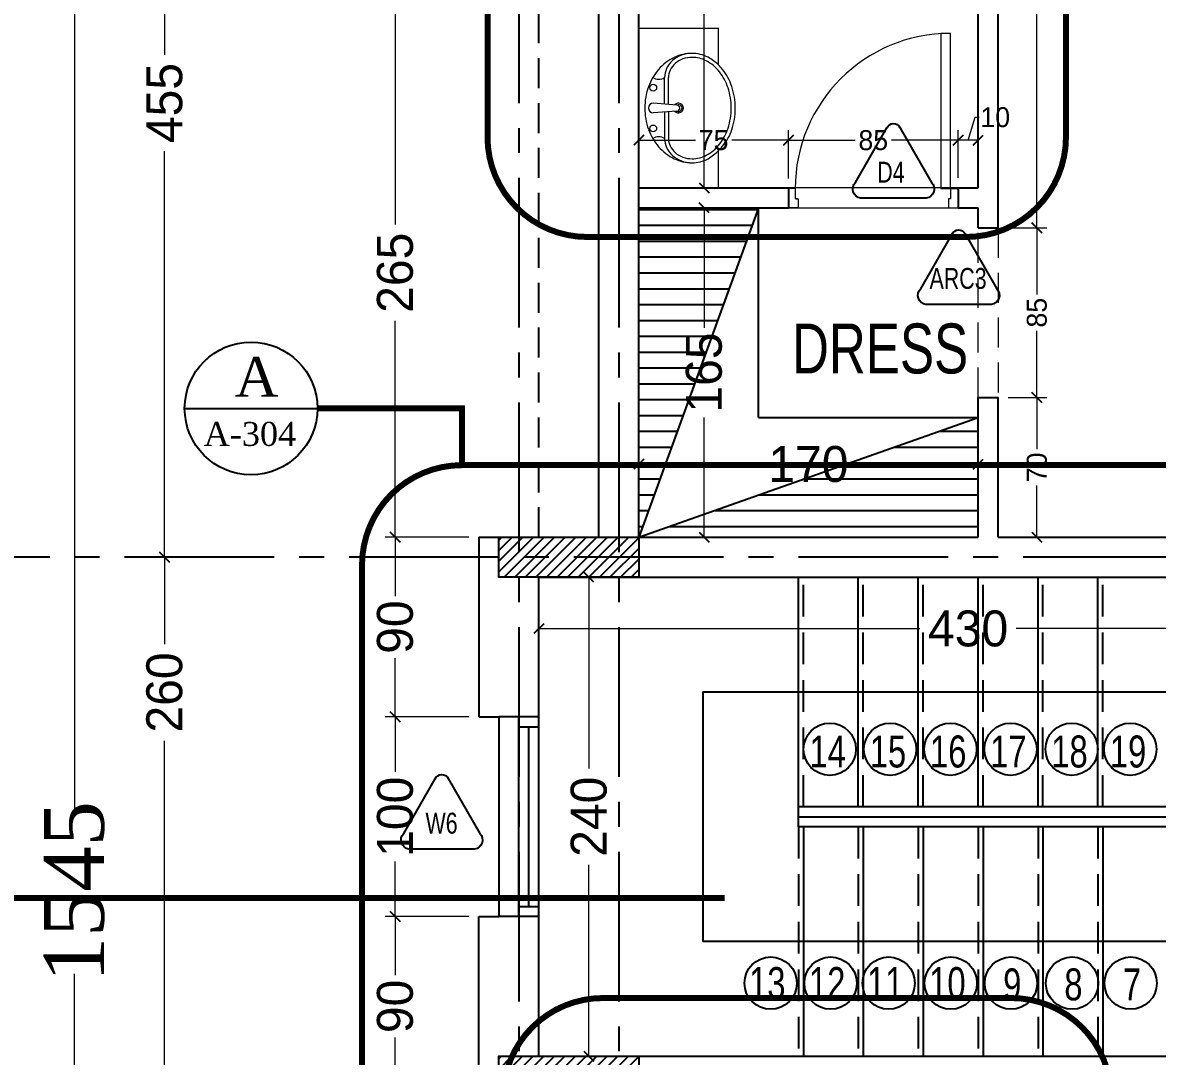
# Model space of a CAD drawing. Header units: centimetres. Extents: x 7997 to 116674, y 1017 to 13844.
# Drawn here: x 38694 to 39263, y 9347 to 9865 of the extents above; entities that cross this region are included whole.
import ezdxf

# ---------------------------------------------------------------- set-up
doc = ezdxf.new("R2010")
doc.units = ezdxf.units.CM
doc.header["$LTSCALE"] = 200
doc.header["$PDMODE"] = 2
for name, pattern in [('$1$HIDDEN2', [4.7625, 3.175, -1.5875]), ('A-106-Typical Floor Plan$0$HIDDEN', [0.375, 0.25, -0.125]), ('CENTER2', [1.125, 0.75, -0.125, 0.125, -0.125]), ('DASHED', [0.75, 0.5, -0.25]), ('DASHED2', [0.375, 0.25, -0.125])]:
    doc.linetypes.add(name, pattern=pattern)
for name, color, linetype, lineweight in [('$1$FIXTURE', 6, 'Continuous', 13), ('$1$WALL', 3, 'Continuous', 25), ('HAT', 8, 'Continuous', 9), ('Layer1', 67, 'Continuous', 9), ('TEXT', 6, 'Continuous', 18), ('WALL', 3, 'Continuous', 25)]:
    doc.layers.add(name, color=color, linetype=linetype, lineweight=lineweight)
for name, color, linetype in [('$1$STEPS', 7, 'Continuous'), ('$1$Z-RUBBER', 8, 'Continuous'), ('AXIS', 9, 'CENTER2'), ('COL', 1, 'Continuous'), ('CPBRD-LINES', 11, 'Continuous'), ('DIM', 11, 'Continuous'), ('GRID', 9, 'DASHED2'), ('STEP', 7, 'Continuous'), ('STEPS NUMBERING', 7, 'Continuous'), ('WINDOR', 6, 'Continuous')]:
    doc.layers.add(name, color=color, linetype=linetype)
doc.styles.add('STYLE1', font='times.ttf')
doc.styles.add('style8', font='swisscl.ttf', dxfattribs={"width": 0.8})
doc.styles.add('SWISS', font='swisscl.ttf')
doc.styles.add('T1', font='times.ttf')
doc.styles.add('T2', font='')
doc.styles.get('T2').set_extended_font_data('Elisia')
doc.dimstyles.new('NORMAL', dxfattribs={"dimtxt": 18, "dimasz": 5, "dimexe": 5, "dimexo": 5, "dimgap": 1, "dimtad": 0, "dimdec": 0, "dimdsep": 46, "dimtxsty": 'T2', "dimblk1": 'OBLIQUE', "dimblk2": 'OBLIQUE', "dimsah": 1, "dimcen": 0.09, "dimclrd": 4, "dimclre": 4, "dimclrt": 6, "dimadec": 0, "dimazin": 0, "dimtfac": 1, "dimtdec": 0, "dimtofl": 0, "dimtmove": 1, "dimatfit": 2, "dimldrblk": 'OPEN30', "dimfxl": 0, "dimtolj": 1, "dimtzin": 0, "dimlwd": 5, "dimlwe": 5, "dimarcsym": 0})
doc.dimstyles.new('NORMAL-1', dxfattribs={"dimtxt": 10, "dimasz": 5, "dimexe": 5, "dimexo": 5, "dimgap": 1, "dimtad": 0, "dimdec": 0, "dimdsep": 46, "dimtxsty": 'T2', "dimblk1": 'OBLIQUE', "dimblk2": 'OBLIQUE', "dimsah": 1, "dimcen": 0.09, "dimclrd": 4, "dimclre": 4, "dimclrt": 6, "dimadec": 0, "dimazin": 0, "dimtfac": 1, "dimtdec": 0, "dimtofl": 0, "dimtmove": 1, "dimatfit": 3, "dimldrblk": 'OPEN30', "dimfxl": 0, "dimtolj": 1, "dimtzin": 0, "dimlwd": 5, "dimlwe": 5, "dimarcsym": 0})
pattern_1 = [(360, (-18575.255, 12335.017), (9e-15, 7.9375), [])]
pattern_2 = [(45, (-33014.8116, -54636.4848), (-2.65165043, 2.65165043), [])]

# ---------------------------------------------------------------- blocks, each defined once
blk = doc.blocks.new('_OBLIQUE')
at = {"color": 0, "linetype": 'ByBlock'}
blk.add_line((-0.5, -0.5), (0.5, 0.5), dxfattribs=at)
blk = doc.blocks.new('*D26')
at = {"layer": 'Defpoints', "color": 0, "transparency": 16777216}
for p in [(38953, 9587), (38978.06, 9587), (38953, 9347)]:
    blk.add_point(p, dxfattribs=at)
at = {"layer": 'DIM', "color": 4, "lineweight": 5, "transparency": 16777216}
for p, q in [((38958, 9587), (38983.06, 9587)), ((38978.06, 9587), (38978.06, 9491.14)), ((38978.06, 9347), (38978.06, 9442.86)), ((38958, 9347), (38983.06, 9347))]:
    blk.add_line(p, q, dxfattribs=at)
at = {"layer": 'DIM', "color": 4, "lineweight": 5, "transparency": 16777216, "xscale": 5, "yscale": 5, "zscale": 5}
for p, rotation in [((38978.06, 9587), 90), ((38978.06, 9347), 270)]:
    blk.add_blockref('_OBLIQUE', p, dxfattribs=dict(at, rotation=rotation))
at = {"layer": 'DIM', "color": 6, "transparency": 16777216, "insert": (38978.06, 9467), "char_height": 18, "attachment_point": 5, "rotation": 90, "style": 'T2'}
blk.add_mtext('\\A1;240', dxfattribs=at)
blk = doc.blocks.new('_Open30')
at = {"color": 0, "linetype": 'ByBlock', "lineweight": -2}
for p, q in [((-1, 0.27), (0, 0)), ((0, 0), (-1, -0.27)), ((0, 0), (-1, 0))]:
    blk.add_line(p, q, dxfattribs=at)
blk = doc.blocks.new('*D27')
at = {"layer": 'Defpoints', "color": 0, "transparency": 16777216}
for p in [(38953, 9587), (39383, 9587), (39383, 9561.22)]:
    blk.add_point(p, dxfattribs=at)
at = {"layer": 'DIM', "color": 4, "lineweight": 5, "transparency": 16777216}
for p, q in [((38953, 9582), (38953, 9556.22)), ((39383, 9582), (39383, 9556.22)), ((38953, 9561.22), (39143.86, 9561.22)), ((39383, 9561.22), (39192.14, 9561.22))]:
    blk.add_line(p, q, dxfattribs=at)
at = {"layer": 'DIM', "color": 4, "lineweight": 5, "transparency": 16777216, "xscale": 5, "yscale": 5, "zscale": 5, "rotation": 180}
blk.add_blockref('_OBLIQUE', (38953, 9561.22), dxfattribs=at)
at = {"layer": 'DIM', "color": 4, "lineweight": 5, "transparency": 16777216, "xscale": 5, "yscale": 5, "zscale": 5}
blk.add_blockref('_OBLIQUE', (39383, 9561.22), dxfattribs=at)
at = {"layer": 'DIM', "color": 6, "transparency": 16777216, "insert": (39168, 9561.22), "char_height": 18, "attachment_point": 5, "style": 'T2'}
blk.add_mtext('\\A1;430', dxfattribs=at)
blk = doc.blocks.new('*D417')
at = {"layer": 'Defpoints', "color": 0, "transparency": 16777216}
for p in [(39003, 9772), (39003, 9607), (39035.75, 9607)]:
    blk.add_point(p, dxfattribs=at)
at = {"layer": 'DIM', "color": 4, "lineweight": 5, "transparency": 16777216}
for p, q in [((39008, 9772), (39040.75, 9772)), ((39035.75, 9772), (39035.75, 9711.93)), ((39035.75, 9607), (39035.75, 9667.07)), ((39008, 9607), (39040.75, 9607))]:
    blk.add_line(p, q, dxfattribs=at)
at = {"layer": 'DIM', "color": 4, "lineweight": 5, "transparency": 16777216, "xscale": 5, "yscale": 5, "zscale": 5}
for p, rotation in [((39035.75, 9772), 90), ((39035.75, 9607), 270)]:
    blk.add_blockref('_OBLIQUE', p, dxfattribs=dict(at, rotation=rotation))
at = {"layer": 'DIM', "color": 6, "transparency": 16777216, "insert": (39035.75, 9689.5), "char_height": 18, "attachment_point": 5, "rotation": 90, "style": 'T2'}
blk.add_mtext('\\A1;165', dxfattribs=at)
blk = doc.blocks.new('*D418')
at = {"layer": 'Defpoints', "color": 0, "transparency": 16777216}
for p in [(39003, 10042), (39035.75, 10042), (39003, 9782)]:
    blk.add_point(p, dxfattribs=at)
at = {"layer": 'DIM', "color": 4, "lineweight": 5, "transparency": 16777216}
for p, q in [((39008, 10042), (39040.75, 10042)), ((39035.75, 10042), (39035.75, 9936.14)), ((39035.75, 9782), (39035.75, 9887.86)), ((39008, 9782), (39040.75, 9782))]:
    blk.add_line(p, q, dxfattribs=at)
at = {"layer": 'DIM', "color": 4, "lineweight": 5, "transparency": 16777216, "xscale": 5, "yscale": 5, "zscale": 5}
for p, rotation in [((39035.75, 10042), 90), ((39035.75, 9782), 270)]:
    blk.add_blockref('_OBLIQUE', p, dxfattribs=dict(at, rotation=rotation))
at = {"layer": 'DIM', "color": 6, "transparency": 16777216, "insert": (39035.75, 9912), "char_height": 18, "attachment_point": 5, "rotation": 90, "style": 'T2'}
blk.add_mtext('\\A1;260', dxfattribs=at)
blk = doc.blocks.new('*D419')
at = {"layer": 'Defpoints', "color": 0, "transparency": 16777216}
for p in [(39173, 9643.58), (39003, 9607), (39173, 9607)]:
    blk.add_point(p, dxfattribs=at)
at = {"layer": 'DIM', "color": 4, "lineweight": 5, "transparency": 16777216}
for p, q in [((39003, 9612), (39003, 9648.58)), ((39173, 9612), (39173, 9648.58)), ((39003, 9643.58), (39065.57, 9643.58)), ((39173, 9643.58), (39110.43, 9643.58))]:
    blk.add_line(p, q, dxfattribs=at)
at = {"layer": 'DIM', "color": 4, "lineweight": 5, "transparency": 16777216, "xscale": 5, "yscale": 5, "zscale": 5, "rotation": 180}
blk.add_blockref('_OBLIQUE', (39003, 9643.58), dxfattribs=at)
at = {"layer": 'DIM', "color": 4, "lineweight": 5, "transparency": 16777216, "xscale": 5, "yscale": 5, "zscale": 5}
blk.add_blockref('_OBLIQUE', (39173, 9643.58), dxfattribs=at)
at = {"layer": 'DIM', "color": 6, "transparency": 16777216, "insert": (39088, 9643.58), "char_height": 18, "attachment_point": 5, "style": 'T2'}
blk.add_mtext('\\A1;170', dxfattribs=at)
blk = doc.blocks.new('*D420')
at = {"layer": 'Defpoints', "color": 0, "transparency": 16777216}
for p in [(39183, 9677), (39202.45, 9677), (39183, 9607)]:
    blk.add_point(p, dxfattribs=at)
at = {"layer": 'DIM', "color": 4, "lineweight": 5, "transparency": 16777216}
for p, q in [((39188, 9677), (39207.45, 9677)), ((39202.45, 9677), (39202.45, 9651.1)), ((39202.45, 9607), (39202.45, 9632.91)), ((39188, 9607), (39207.45, 9607))]:
    blk.add_line(p, q, dxfattribs=at)
at = {"layer": 'DIM', "color": 4, "lineweight": 5, "transparency": 16777216, "xscale": 5, "yscale": 5, "zscale": 5}
for p, rotation in [((39202.45, 9677), 90), ((39202.45, 9607), 270)]:
    blk.add_blockref('_OBLIQUE', p, dxfattribs=dict(at, rotation=rotation))
at = {"layer": 'DIM', "color": 6, "transparency": 16777216, "insert": (39202.45, 9642), "char_height": 10, "attachment_point": 5, "rotation": 90, "style": 'T2'}
blk.add_mtext('\\A1;70', dxfattribs=at)
blk = doc.blocks.new('*D421')
at = {"layer": 'Defpoints', "color": 0, "transparency": 16777216}
for p in [(39183, 9762), (39202.45, 9762), (39183, 9677)]:
    blk.add_point(p, dxfattribs=at)
at = {"layer": 'DIM', "color": 4, "lineweight": 5, "transparency": 16777216}
for p, q in [((39188, 9762), (39207.45, 9762)), ((39202.45, 9762), (39202.45, 9728.6)), ((39202.45, 9677), (39202.45, 9710.41)), ((39188, 9677), (39207.45, 9677))]:
    blk.add_line(p, q, dxfattribs=at)
at = {"layer": 'DIM', "color": 4, "lineweight": 5, "transparency": 16777216, "xscale": 5, "yscale": 5, "zscale": 5}
for p, rotation in [((39202.45, 9762), 90), ((39202.45, 9677), 270)]:
    blk.add_blockref('_OBLIQUE', p, dxfattribs=dict(at, rotation=rotation))
at = {"layer": 'DIM', "color": 6, "transparency": 16777216, "insert": (39202.45, 9719.5), "char_height": 10, "attachment_point": 5, "rotation": 90, "style": 'T2'}
blk.add_mtext('\\A1;85', dxfattribs=at)
blk = doc.blocks.new('*D422')
at = {"layer": 'Defpoints', "color": 0, "transparency": 16777216}
for p in [(39183, 10042), (39202.45, 10042), (39183, 9762)]:
    blk.add_point(p, dxfattribs=at)
at = {"layer": 'DIM', "color": 4, "lineweight": 5, "transparency": 16777216}
for p, q in [((39188, 10042), (39207.45, 10042)), ((39202.45, 10042), (39202.45, 9915.86)), ((39202.45, 9762), (39202.45, 9888.14)), ((39188, 9762), (39207.45, 9762))]:
    blk.add_line(p, q, dxfattribs=at)
at = {"layer": 'DIM', "color": 4, "lineweight": 5, "transparency": 16777216, "xscale": 5, "yscale": 5, "zscale": 5}
for p, rotation in [((39202.45, 10042), 90), ((39202.45, 9762), 270)]:
    blk.add_blockref('_OBLIQUE', p, dxfattribs=dict(at, rotation=rotation))
at = {"layer": 'DIM', "color": 6, "transparency": 16777216, "insert": (39202.45, 9902), "char_height": 10, "attachment_point": 5, "rotation": 90, "style": 'T2'}
blk.add_mtext('\\A1;280', dxfattribs=at)
blk = doc.blocks.new('*D423')
at = {"layer": 'Defpoints', "color": 0, "transparency": 16777216}
for p in [(39163, 9805.86), (39163, 9782), (39173, 9782)]:
    blk.add_point(p, dxfattribs=at)
at = {"layer": 'DIM', "color": 4, "lineweight": 5, "transparency": 16777216}
for p, q in [((39168, 9805.86), (39171.45, 9817.36)), ((39171.45, 9817.36), (39173.45, 9817.36)), ((39163, 9787), (39163, 9810.86)), ((39173, 9787), (39173, 9810.86)), ((39173, 9805.86), (39163, 9805.86))]:
    blk.add_line(p, q, dxfattribs=at)
at = {"layer": 'DIM', "color": 4, "lineweight": 5, "transparency": 16777216, "xscale": 5, "yscale": 5, "zscale": 5, "rotation": 180}
blk.add_blockref('_OBLIQUE', (39163, 9805.86), dxfattribs=at)
at = {"layer": 'DIM', "color": 4, "lineweight": 5, "transparency": 16777216, "xscale": 5, "yscale": 5, "zscale": 5}
blk.add_blockref('_OBLIQUE', (39173, 9805.86), dxfattribs=at)
at = {"layer": 'DIM', "color": 6, "transparency": 16777216, "insert": (39181.59, 9817.36), "char_height": 10, "attachment_point": 5, "style": 'T2'}
blk.add_mtext('\\A1;10', dxfattribs=at)
blk = doc.blocks.new('*D424')
at = {"layer": 'Defpoints', "color": 0, "transparency": 16777216}
for p in [(39078, 9805.86), (39078, 9781.72), (39163, 9782)]:
    blk.add_point(p, dxfattribs=at)
at = {"layer": 'DIM', "color": 4, "lineweight": 5, "transparency": 16777216}
for p, q in [((39078, 9786.72), (39078, 9810.86)), ((39163, 9787), (39163, 9810.86)), ((39078, 9805.86), (39111.4, 9805.86)), ((39163, 9805.86), (39129.59, 9805.86))]:
    blk.add_line(p, q, dxfattribs=at)
at = {"layer": 'DIM', "color": 4, "lineweight": 5, "transparency": 16777216, "xscale": 5, "yscale": 5, "zscale": 5, "rotation": 180}
blk.add_blockref('_OBLIQUE', (39078, 9805.86), dxfattribs=at)
at = {"layer": 'DIM', "color": 4, "lineweight": 5, "transparency": 16777216, "xscale": 5, "yscale": 5, "zscale": 5}
blk.add_blockref('_OBLIQUE', (39163, 9805.86), dxfattribs=at)
at = {"layer": 'DIM', "color": 6, "transparency": 16777216, "insert": (39120.5, 9805.86), "char_height": 10, "attachment_point": 5, "style": 'T2'}
blk.add_mtext('\\A1;85', dxfattribs=at)
blk = doc.blocks.new('*D425')
at = {"layer": 'Defpoints', "color": 0, "transparency": 16777216}
for p in [(39003, 9805.86), (39003, 9782), (39078, 9781.72)]:
    blk.add_point(p, dxfattribs=at)
at = {"layer": 'DIM', "color": 4, "lineweight": 5, "transparency": 16777216}
for p, q in [((39003, 9787), (39003, 9810.86)), ((39078, 9786.72), (39078, 9810.86)), ((39003, 9805.86), (39031.4, 9805.86)), ((39078, 9805.86), (39049.59, 9805.86))]:
    blk.add_line(p, q, dxfattribs=at)
at = {"layer": 'DIM', "color": 4, "lineweight": 5, "transparency": 16777216, "xscale": 5, "yscale": 5, "zscale": 5, "rotation": 180}
blk.add_blockref('_OBLIQUE', (39003, 9805.86), dxfattribs=at)
at = {"layer": 'DIM', "color": 4, "lineweight": 5, "transparency": 16777216, "xscale": 5, "yscale": 5, "zscale": 5}
blk.add_blockref('_OBLIQUE', (39078, 9805.86), dxfattribs=at)
at = {"layer": 'DIM', "color": 6, "transparency": 16777216, "insert": (39040.5, 9805.86), "char_height": 10, "attachment_point": 5, "style": 'T2'}
blk.add_mtext('\\A1;75', dxfattribs=at)
blk = doc.blocks.new('SEC.L')
at = {"layer": 'AXIS', "linetype": 'CENTER2', "ltscale": 0.5}
blk.add_lwpolyline([(124.39, 14.32, 3, 3, 0), (-362.44, 14.32, 0, 0, 0), (-1121.72, 14.32, 3, 3, 0), (-1542.47, 14.32, 3, 3, 0)], format="xyseb", dxfattribs=at)
blk = doc.blocks.new('*D818')
at = {"layer": 'Defpoints', "color": 0, "transparency": 16777216}
for p in [(38881.02, 9417), (38923, 9417), (38923, 9327)]:
    blk.add_point(p, dxfattribs=at)
at = {"layer": 'DIM', "color": 4, "lineweight": 5, "transparency": 16777216}
for p, q in [((38918, 9417), (38876.02, 9417)), ((38881.02, 9417), (38881.02, 9387.57)), ((38881.02, 9327), (38881.02, 9356.43)), ((38918, 9327), (38876.02, 9327))]:
    blk.add_line(p, q, dxfattribs=at)
at = {"layer": 'DIM', "color": 4, "lineweight": 5, "transparency": 16777216, "xscale": 5, "yscale": 5, "zscale": 5}
for p, rotation in [((38881.02, 9417), 90), ((38881.02, 9327), 270)]:
    blk.add_blockref('_OBLIQUE', p, dxfattribs=dict(at, rotation=rotation))
at = {"layer": 'DIM', "color": 6, "transparency": 16777216, "insert": (38881.02, 9372), "char_height": 18, "attachment_point": 5, "rotation": 90, "style": 'T2'}
blk.add_mtext('\\A1;90', dxfattribs=at)
blk = doc.blocks.new('*D819')
at = {"layer": 'Defpoints', "color": 0, "transparency": 16777216}
for p in [(38881.02, 9517), (38923, 9517), (38923, 9417)]:
    blk.add_point(p, dxfattribs=at)
at = {"layer": 'DIM', "color": 4, "lineweight": 5, "transparency": 16777216}
for p, q in [((38918, 9517), (38876.02, 9517)), ((38881.02, 9517), (38881.02, 9489.43)), ((38881.02, 9417), (38881.02, 9444.57)), ((38918, 9417), (38876.02, 9417))]:
    blk.add_line(p, q, dxfattribs=at)
at = {"layer": 'DIM', "color": 4, "lineweight": 5, "transparency": 16777216, "xscale": 5, "yscale": 5, "zscale": 5}
for p, rotation in [((38881.02, 9517), 90), ((38881.02, 9417), 270)]:
    blk.add_blockref('_OBLIQUE', p, dxfattribs=dict(at, rotation=rotation))
at = {"layer": 'DIM', "color": 6, "transparency": 16777216, "insert": (38881.02, 9467), "char_height": 18, "attachment_point": 5, "rotation": 90, "style": 'T2'}
blk.add_mtext('\\A1;100', dxfattribs=at)
blk = doc.blocks.new('*D820')
at = {"layer": 'Defpoints', "color": 0, "transparency": 16777216}
for p in [(38881.02, 9607), (38923, 9607), (38923, 9517)]:
    blk.add_point(p, dxfattribs=at)
at = {"layer": 'DIM', "color": 4, "lineweight": 5, "transparency": 16777216}
for p, q in [((38918, 9607), (38876.02, 9607)), ((38881.02, 9607), (38881.02, 9577.57)), ((38881.02, 9517), (38881.02, 9546.43)), ((38918, 9517), (38876.02, 9517))]:
    blk.add_line(p, q, dxfattribs=at)
at = {"layer": 'DIM', "color": 4, "lineweight": 5, "transparency": 16777216, "xscale": 5, "yscale": 5, "zscale": 5}
for p, rotation in [((38881.02, 9607), 90), ((38881.02, 9517), 270)]:
    blk.add_blockref('_OBLIQUE', p, dxfattribs=dict(at, rotation=rotation))
at = {"layer": 'DIM', "color": 6, "transparency": 16777216, "insert": (38881.02, 9562), "char_height": 18, "attachment_point": 5, "rotation": 90, "style": 'T2'}
blk.add_mtext('\\A1;90', dxfattribs=at)
blk = doc.blocks.new('*D821')
at = {"layer": 'Defpoints', "color": 0, "transparency": 16777216}
for p in [(38881.02, 9871.99), (38983, 9871.99), (38923, 9607)]:
    blk.add_point(p, dxfattribs=at)
at = {"layer": 'DIM', "color": 4, "lineweight": 5, "transparency": 16777216}
for p, q in [((38978, 9871.99), (38876.02, 9871.99)), ((38881.02, 9871.99), (38881.02, 9763.64)), ((38881.02, 9607), (38881.02, 9715.35)), ((38918, 9607), (38876.02, 9607))]:
    blk.add_line(p, q, dxfattribs=at)
at = {"layer": 'DIM', "color": 4, "lineweight": 5, "transparency": 16777216, "xscale": 5, "yscale": 5, "zscale": 5}
for p, rotation in [((38881.02, 9871.99), 90), ((38881.02, 9607), 270)]:
    blk.add_blockref('_OBLIQUE', p, dxfattribs=dict(at, rotation=rotation))
at = {"layer": 'DIM', "color": 6, "transparency": 16777216, "insert": (38881.02, 9739.49), "char_height": 18, "attachment_point": 5, "rotation": 90, "style": 'T2'}
blk.add_mtext('\\A1;265', dxfattribs=at)
blk = doc.blocks.new('A$C397E50C8')
at = {"layer": 'Layer1', "color": 8}
for p, q in [((0.8, 0.514), (0.8, 0.114)), ((0.385, 0.3222), (0.3755, 0.441)), ((0.415, 0.3222), (0.4245, 0.441)), ((0.38, 0.3845), (0.2477, 0.3845)), ((0.38, 0.3645), (0.2477, 0.3645)), ((0.42, 0.3845), (0.5523, 0.3845)), ((0.42, 0.3645), (0.5523, 0.3645)), ((0, 0.114), (0.1875, 0.114)), ((0.6161, 0.114), (0.8, 0.114))]:
    blk.add_line(p, q, dxfattribs=at)
for centre in [(0.298, 0.441), (0.502, 0.441)]:
    blk.add_circle(centre, 0.017, dxfattribs=at)
for centre, radius, start, end in [((0.3861, 0.2061), 0.275, 109.7015, 130.8429), ((0.4, 0.1673), 0.3162, 90, 109.7015), ((0.4, 0.441), 0.0245, 0, 180), ((0.4, 0.1673), 0.3162, 70.2985, 90), ((0.4139, 0.2061), 0.275, 49.1571, 70.2985), ((0.3647, 0.2308), 0.2423, 130.8429, 154.3988), ((0.1998, 0.4137), 0.0561, 328.5927, 32.0804), ((0.6002, 0.4137), 0.0561, 147.9196, 211.4073), ((0.4353, 0.2308), 0.2423, 25.6012, 49.1571), ((0.2652, 0.2527), 0.1381, 138.557, 159.911), ((0.2545, 0.2621), 0.1239, 115.1324, 138.557), ((0.2545, 0.2621), 0.1039, 115.1324, 138.557), ((0.2477, 0.2766), 0.1079, 90, 115.1324), ((0.2477, 0.2766), 0.0879, 90, 115.1324), ((0.5523, 0.2766), 0.1079, 64.8676, 90), ((0.5523, 0.2766), 0.0879, 64.8676, 90), ((0.5455, 0.2621), 0.1039, 41.443, 64.8676), ((0.5455, 0.2621), 0.1239, 41.443, 64.8676), ((0.5348, 0.2527), 0.1381, 20.089, 41.443), ((0.3317, 0.2466), 0.2057, 154.3988, 180), ((0.2818, 0.2466), 0.1558, 159.911, 180), ((0.2818, 0.2466), 0.1358, 159.911, 180), ((0.2652, 0.2527), 0.1181, 138.557, 159.911), ((0.4, 0.314), 0.0245, 130.1483, 49.8517), ((0.4, 0.314), 0.017, 151.52, 28.48), ((0.4, 0.3234), 0.015, 184.5957, 355.4043), ((0.5348, 0.2527), 0.1181, 20.089, 41.443), ((0.5182, 0.2466), 0.1358, 0, 20.089), ((0.4683, 0.2466), 0.2057, 0, 25.6012), ((0.5182, 0.2466), 0.1558, 0, 20.089), ((0.298, 0.2466), 0.172, 180, 207.7048), ((0.298, 0.2466), 0.152, 180, 207.7048), ((0.502, 0.2466), 0.152, 332.2952, 0), ((0.502, 0.2466), 0.172, 332.2952, 0), ((0.3472, 0.2725), 0.2075, 207.7048, 231.7336), ((0.4528, 0.2725), 0.2075, 308.2664, 332.2952), ((0.39, 0.3175), 0.2871, 211.6966, 225.1435), ((0.39, 0.3175), 0.2871, 225.1435, 230.6034), ((0.4528, 0.2725), 0.2275, 308.2664, 315.8627), ((0.4528, 0.2725), 0.2275, 315.8627, 332.2952), ((0.3551, 0.2568), 0.2183, 227.5536, 253.317), ((0.3792, 0.313), 0.2592, 231.7336, 251.9061), ((0.4, 0.3768), 0.3263, 251.9061, 270), ((0.4, 0.3768), 0.3263, 270, 288.0939), ((0.4208, 0.313), 0.2592, 288.0939, 308.2664), ((0.4208, 0.313), 0.2792, 288.0939, 308.2664), ((0.39, 0.3175), 0.2871, 249.6954, 271.4336), ((0.4, 0.3768), 0.3463, 269.5314, 270), ((0.4, 0.3768), 0.3463, 270, 288.0939)]:
    blk.add_arc(centre, radius, start, end, dxfattribs=at)
blk = doc.blocks.new('$1$A$C414D25BB')
at = {"layer": '$1$Z-RUBBER', "ltscale": 0.05}
h = blk.add_hatch(dxfattribs=at)
h.set_pattern_fill('ANSI31', color=256, style=0)
h.set_pattern_definition([(45, (-21734.0303, -7392.24753), (-0.08838834765, 0.08838834765), [])])
h.paths.add_polyline_path([(0.114, 0.0618, -5.138733), (0.1155, 0.0618), (0.1155, 0.0603), (0.1162, 0.0603), (0.1155, 0.0581), (0.1162, 0.0581), (0.1147, 0.0556), (0.1132, 0.0581), (0.114, 0.0581), (0.1132, 0.0603), (0.114, 0.0603)])
at = {"layer": '$1$FIXTURE'}
for p, q in [((0.8572, 0.9156), (0.8572, 0.1156)), ((0.9072, 0.9156), (0.8572, 0.9156)), ((0.9072, 0.1156), (0.9072, 0.9156)), ((0.1072, 0.1156), (0.0722, 0.1156)), ((0.0722, 0.1156), (0.0722, 0.0156)), ((0.1072, 0.1156), (0.1072, 0.0616)), ((0.1192, 0.0616), (0.1072, 0.0616)), ((0.1122, 0.0616), (0.1222, 0.0616)), ((0.1222, 0.0616), (0.1222, 0.0156)), ((0.8572, 0.1156), (0.9072, 0.1156)), ((0.9072, 0.0616), (0.8972, 0.0616)), ((0.8972, 0.0616), (0.8972, 0.0156)), ((0.9072, 0.1156), (0.9472, 0.1156)), ((0.9072, 0.1156), (0.9072, 0.0616)), ((0.9472, 0.1156), (0.9472, 0.0156)), ((0.1222, 0.0156), (0.0722, 0.0156)), ((0.8972, 0.0156), (0.9472, 0.0156))]:
    blk.add_line(p, q, dxfattribs=at)
blk.add_lwpolyline([(0.9055, 0.0616), (0.904, 0.0616)], dxfattribs=at)
blk.add_arc((0.9072, 0.1156), 0.8, 90, 180, dxfattribs=at)
blk = doc.blocks.new('06-FF COLUMNS-Essa', base_point=(38719.86, 8657))
at = {"layer": 'COL', "ltscale": 0.05}
h = blk.add_hatch(dxfattribs=at)
h.set_pattern_fill('ANSI31', color=8, scale=30)
h.set_pattern_definition(pattern_2)
h.paths.add_polyline_path([(38769.86, 9587), (38699.86, 9587), (38699.86, 9607), (38769.86, 9607)])
h = blk.add_hatch(dxfattribs=at)
h.set_pattern_fill('ANSI31', color=8, scale=30)
h.set_pattern_definition(pattern_2)
h.paths.add_polyline_path([(38769.86, 9327), (38699.86, 9327), (38699.86, 9347), (38769.86, 9347)])
at = {"layer": 'COL'}
for points in [[(38769.86, 9587), (38699.86, 9587), (38699.86, 9607), (38769.86, 9607)], [(38769.86, 9327), (38699.86, 9327), (38699.86, 9347), (38769.86, 9347)]]:
    blk.add_lwpolyline(points, close=True, dxfattribs=at)
blk = doc.blocks.new('03-FIRST FLOOR PLAN-selattin', base_point=(31015.73, 25621.5))
at = {"layer": 'CPBRD-LINES'}
h = blk.add_hatch(dxfattribs=at)
h.set_pattern_fill('ANSI31', color=256, scale=2.5, angle=315, style=0)
h.set_pattern_definition(pattern_1)
h.paths.add_polyline_path([(29995.73, 25026.5), (30055.73, 25191.5), (29995.73, 25191.5)])
h = blk.add_hatch(dxfattribs=at)
h.set_pattern_fill('ANSI31', color=256, scale=2.5, angle=315, style=0)
h.set_pattern_definition(pattern_1)
h.paths.add_polyline_path([(30165.73, 25086.5), (29995.73, 25026.5), (30165.73, 25026.5)])
at = {"layer": '$1$STEPS'}
for p, q in [((30075.73, 24891.5), (30075.73, 25006.5)), ((30105.73, 24891.5), (30105.73, 25006.5)), ((30135.73, 24891.5), (30135.73, 25006.5)), ((30165.73, 24891.5), (30165.73, 25006.5)), ((30195.73, 24891.5), (30195.73, 25006.5)), ((30225.73, 24891.5), (30225.73, 25006.5)), ((30078.23, 24881.5), (30078.23, 24766.5)), ((30108.23, 24881.5), (30108.23, 24766.5)), ((30138.23, 24881.5), (30138.23, 24766.5)), ((30168.23, 24881.5), (30168.23, 24766.5)), ((30198.23, 24881.5), (30198.23, 24766.5)), ((30228.23, 24881.5), (30228.23, 24766.5))]:
    blk.add_line(p, q, dxfattribs=at)
at = {"layer": '$1$STEPS', "color": 8, "linetype": '$1$HIDDEN2', "ltscale": 0.025}
for p, q in [((30078.23, 24891.5), (30078.23, 25006.5)), ((30108.23, 24891.5), (30108.23, 25006.5)), ((30138.23, 24891.5), (30138.23, 25006.5)), ((30168.23, 24891.5), (30168.23, 25006.5)), ((30198.23, 24891.5), (30198.23, 25006.5)), ((30228.23, 24891.5), (30228.23, 25006.5)), ((30075.73, 24881.5), (30075.73, 24766.5)), ((30105.73, 24881.5), (30105.73, 24766.5)), ((30135.73, 24881.5), (30135.73, 24766.5)), ((30165.73, 24881.5), (30165.73, 24766.5)), ((30195.73, 24881.5), (30195.73, 24766.5)), ((30225.73, 24881.5), (30225.73, 24766.5))]:
    blk.add_line(p, q, dxfattribs=at)
at = {"layer": '$1$STEPS', "ltscale": 0.025}
for p, q in [((30075.73, 24881.5), (30075.73, 24891.5)), ((30395.73, 24891.5), (30075.73, 24891.5)), ((30075.73, 24886.5), (30390.73, 24886.5)), ((30385.73, 24881.5), (30075.73, 24881.5))]:
    blk.add_line(p, q, dxfattribs=at)
at = {"layer": 'CPBRD-LINES'}
for p, q in [((30055.73, 25191.5), (29995.73, 25026.5)), ((30055.73, 25086.5), (30055.73, 25191.5)), ((29995.73, 25026.5), (30165.73, 25086.5)), ((30055.73, 25086.5), (30165.73, 25086.5))]:
    blk.add_line(p, q, dxfattribs=at)
at = {"layer": 'HAT', "ltscale": 0.15}
for p, q in [((30155.73, 25201.5), (30070.73, 25201.5)), ((30070.73, 25191.5), (30155.73, 25191.5))]:
    blk.add_line(p, q, dxfattribs=at)
at = {"layer": 'HAT', "linetype": 'DASHED', "ltscale": 0.15}
for p, q in [((30165.73, 25096.5), (30165.73, 25181.5)), ((30175.73, 25181.5), (30175.73, 25096.5))]:
    blk.add_line(p, q, dxfattribs=at)
at = {"layer": 'WALL', "color": 8, "linetype": 'A-106-Typical Floor Plan$0$HIDDEN', "ltscale": 0.3}
blk.add_line((29945.73, 25026.5), (29945.73, 25511.5), dxfattribs=at)
at = {"layer": 'WALL'}
for p, q in [((30165.73, 25201.5), (30165.73, 25461.5)), ((30175.73, 25181.5), (30175.73, 25461.5)), ((29975.73, 25026.5), (29975.73, 25291.48)), ((29995.73, 25026.5), (29995.73, 25291.48)), ((29995.73, 25201.5), (30070.73, 25201.5)), ((30070.73, 25201.5), (30070.73, 25191.5)), ((30155.73, 25201.5), (30165.73, 25201.5)), ((30155.73, 25201.5), (30155.73, 25191.5)), ((29995.73, 25191.5), (30070.73, 25191.5)), ((30155.73, 25191.5), (30165.73, 25191.5)), ((30165.73, 25181.5), (30165.73, 25191.5)), ((30165.73, 25181.5), (30175.73, 25181.5)), ((30165.73, 25026.5), (30165.73, 25096.5)), ((30165.73, 25096.5), (30175.73, 25096.5)), ((30175.73, 25026.5), (30175.73, 25096.5)), ((29915.73, 25026.5), (29975.73, 25026.5)), ((29995.73, 25026.5), (30165.73, 25026.5)), ((30175.73, 25026.5), (30460.73, 25026.5)), ((29945.73, 25006.5), (30460.73, 25006.5)), ((29945.73, 24936.5), (29945.73, 25006.5)), ((29945.73, 24936.5), (29925.73, 24936.5)), ((29945.73, 24836.5), (29925.73, 24836.5)), ((29945.73, 24766.5), (29945.73, 24836.5)), ((29945.73, 24766.5), (30460.73, 24766.5))]:
    blk.add_line(p, q, dxfattribs=at)
at = {"layer": 'WALL', "ltscale": 150}
for p, q in [((29915.73, 25026.5), (29915.73, 24936.5)), ((29915.73, 24936.5), (29925.73, 24936.5)), ((29915.73, 24746.5), (29915.73, 24836.5)), ((29915.73, 24836.5), (29925.73, 24836.5))]:
    blk.add_line(p, q, dxfattribs=at)
at = {"layer": 'WINDOR'}
for p, q in [((29925.73, 24936.5), (29925.73, 24836.5)), ((29935.73, 24836.5), (29935.73, 24936.5)), ((29945.73, 24836.5), (29945.73, 24936.5)), ((29935.73, 24931.5), (29945.73, 24931.5)), ((29940.73, 24841.5), (29940.73, 24931.5)), ((29935.73, 24841.5), (29945.73, 24841.5))]:
    blk.add_line(p, q, dxfattribs=at)
at = {"layer": '$1$WALL', "color": 0, "xscale": 97.14285718560265, "yscale": 97.14285718560265, "zscale": 97.14285718560265}
blk.add_blockref('$1$A$C414D25BB', (30063.71, 25189.98), dxfattribs=at)
at = {"color": 6, "ltscale": 2}
blk.add_blockref('06-FF COLUMNS-Essa', (29945.73, 24076.5), dxfattribs=at)
at = {"layer": 'WALL', "xscale": 100, "yscale": 100, "zscale": 100, "rotation": 90.00000028018398}
blk.add_blockref('A$C397E50C8', (30047.13, 25201.5), dxfattribs=at)
at = {"layer": 'TEXT', "style": 'style8'}
blk.add_text('DRESS', height=25, dxfattribs=at).set_placement((30072.5, 25108.56))
blk = doc.blocks.new('*D1696')
at = {"layer": 'Defpoints', "color": 0, "transparency": 16777216}
for p in [(37000.56, 6597), (37000.56, 6597), (37000.56, 6337)]:
    blk.add_point(p, dxfattribs=at)
at = {"layer": 'DIM', "color": 4, "lineweight": 5, "transparency": 16777216}
for p, q in [((37000.56, 6597), (37000.56, 6553.39)), ((37000.56, 6337), (37000.56, 6505.11))]:
    blk.add_line(p, q, dxfattribs=at)
at = {"layer": 'DIM', "color": 4, "lineweight": 5, "transparency": 16777216, "xscale": 5, "yscale": 5, "zscale": 5}
for p, rotation in [((37000.56, 6597), 90), ((37000.56, 6337), 270)]:
    blk.add_blockref('_OBLIQUE', p, dxfattribs=dict(at, rotation=rotation))
at = {"layer": 'DIM', "color": 6, "transparency": 16777216, "insert": (37000.56, 6529.25), "char_height": 18, "attachment_point": 5, "rotation": 90, "style": 'T2'}
blk.add_mtext('\\A1;260', dxfattribs=at)
blk = doc.blocks.new('*D1697')
at = {"layer": 'Defpoints', "color": 0, "transparency": 16777216}
for p in [(37000.56, 7052), (37000.56, 7052), (37000.56, 6597)]:
    blk.add_point(p, dxfattribs=at)
at = {"layer": 'DIM', "color": 4, "lineweight": 5, "transparency": 16777216}
for p, q in [((37000.56, 7052), (37000.56, 6848.64)), ((37000.56, 6597), (37000.56, 6800.36))]:
    blk.add_line(p, q, dxfattribs=at)
at = {"layer": 'DIM', "color": 4, "lineweight": 5, "transparency": 16777216, "xscale": 5, "yscale": 5, "zscale": 5}
for p, rotation in [((37000.56, 7052), 90), ((37000.56, 6597), 270)]:
    blk.add_blockref('_OBLIQUE', p, dxfattribs=dict(at, rotation=rotation))
at = {"layer": 'DIM', "color": 6, "transparency": 16777216, "insert": (37000.56, 6824.5), "char_height": 18, "attachment_point": 5, "rotation": 90, "style": 'T2'}
blk.add_mtext('\\A1;455', dxfattribs=at)
blk = doc.blocks.new('*D1702')
at = {"layer": 'Defpoints', "color": 0, "transparency": 16777216}
for p in [(36955.4, 7202), (37069.34, 7202), (37069.34, 5657)]:
    blk.add_point(p, dxfattribs=at)
at = {"layer": 'DIM', "color": 4, "lineweight": 5, "transparency": 16777216}
for p, q in [((37064.34, 7202), (36950.4, 7202)), ((36955.4, 7202), (36955.4, 6470.74)), ((36955.4, 5657), (36955.4, 6388.26)), ((37064.34, 5657), (36950.4, 5657))]:
    blk.add_line(p, q, dxfattribs=at)
at = {"layer": 'DIM', "color": 4, "lineweight": 5, "transparency": 16777216, "xscale": 5, "yscale": 5, "zscale": 5}
for p, rotation in [((36955.4, 7202), 90), ((36955.4, 5657), 270)]:
    blk.add_blockref('_OBLIQUE', p, dxfattribs=dict(at, rotation=rotation))
at = {"layer": 'DIM', "color": 6, "transparency": 16777216, "insert": (36955.4, 6429.5), "char_height": 30, "attachment_point": 5, "rotation": 90, "style": 'T1'}
blk.add_mtext('\\A1;1545', dxfattribs=at)
blk = doc.blocks.new('09-GRID LINE PLAN-Essa', base_point=(37178.06, 7462))
at = {"layer": 'AXIS', "ltscale": 0.5}
for p, q in [((37178.06, 7462), (37178.06, 5332)), ((37228.06, 7462), (37228.06, 5332)), ((38518.06, 6597), (36878.06, 6597))]:
    blk.add_line(p, q, dxfattribs=at)
at = {"layer": 'DIM'}
dim = blk.add_linear_dim(base=(36955.4, 7202), p1=(37069.34, 5657), p2=(37069.34, 7202), angle=90, dimstyle='NORMAL', override={"dimtxt": 30, "dimtxsty": 'T1'}, dxfattribs=at)
dim.commit()
dim.dimension.update_dxf_attribs({"geometry": '*D1702', "text_midpoint": (36955.4, 6429.5)})
dim = blk.add_linear_dim(base=(37000.56, 7052), p1=(37000.56, 6597), p2=(37000.56, 7052), angle=90, dimstyle='NORMAL', dxfattribs=at)
dim.commit()
dim.dimension.update_dxf_attribs({"geometry": '*D1697', "text_midpoint": (37000.56, 6824.5)})
dim = blk.add_linear_dim(base=(37000.56, 6597), p1=(37000.56, 6337), p2=(37000.56, 6597), angle=90, dimstyle='NORMAL', dxfattribs=at)
dim.commit()
dim.dimension.update_dxf_attribs({"geometry": '*D1696', "text_midpoint": (37000.56, 6529.25), "dimtype": 128})

msp = doc.modelspace()

# ---------------------------------------------------------------- linework, layer by layer
at = {"layer": 'DIM', "color": 0, "linetype": 'DASHED', "ltscale": 0.2, "const_width": 3}
for points in [[(39167.0068, 9757.4203), (38977.2771, 9757.4203, -0.41421356), (38927.2771, 9807.4203), (38927.2771, 10068.2438, -0.41421356), (38977.2771, 10118.2438), (39167.0068, 10118.2438, -0.41421356), (39217.0068, 10068.2438), (39217.0068, 9807.4203, -0.41421356)], [(38914.4241, 9643.1194), (39427.8909, 9643.1194, -0.41421356), (39477.8909, 9593.1194), (39477.8909, 9327.3122, -0.41421356), (39427.8909, 9277.3122), (38914.4241, 9277.3122, -0.41421356), (38864.4241, 9327.3122), (38864.4241, 9593.1194, -0.41421356)]]:
    msp.add_lwpolyline(points, format="xyb", close=True, dxfattribs=at)
msp.add_lwpolyline([(38914.4241, 9643.1194), (38914.4241, 9671.5449), (38842.0744, 9671.5449)], dxfattribs=at)
at = {"layer": 'GRID', "linetype": 'Continuous', "ltscale": 150}
msp.add_line((38775.5957, 9671.5449), (38842.0744, 9671.5449), dxfattribs=at)
msp.add_circle((38808.835, 9671.5449), 33.2394, dxfattribs=at)
at = {"layer": 'STEP'}
for points in [[(39127.3421, 9812.043, -0.64981449), (39133.8021, 9812.1823), (39149.6529, 9784.7279, -0.61363207), (39147.0165, 9776.8049), (39114.2081, 9776.8049, -0.61363207), (39111.5717, 9784.7279)], [(39160.0124, 9758.827, -0.64981449), (39166.4724, 9758.9663), (39182.3232, 9731.5119, -0.61363207), (39179.6868, 9723.5889), (39146.8784, 9723.5889, -0.61363207), (39144.242, 9731.5119)], [(38901.1005, 9485.9515, -0.64981449), (38907.5605, 9486.0908), (38923.4113, 9458.6364, -0.61363207), (38920.7749, 9450.7134), (38887.9665, 9450.7134, -0.61363207), (38885.3301, 9458.6364)]]:
    msp.add_lwpolyline(points, format="xyb", close=True, dxfattribs=at)
msp.add_lwpolyline([(39352.9995, 9404.502), (39035.3287, 9404.502), (39035.3287, 9529.502), (39397.6992, 9529.502)], dxfattribs=at)
at = {"layer": 'STEPS NUMBERING'}
for centre in [(39098.7288, 9500.8427), (39128.9363, 9500.8427), (39159.1178, 9500.8427), (39189.2458, 9500.8427), (39219.8674, 9500.8427), (39249.1963, 9500.8427), (39069.113, 9383.6443), (39099.113, 9383.6443), (39128.2138, 9383.6443), (39159.3241, 9383.6443), (39189.452, 9383.6443), (39220.0737, 9383.6443), (39249.4026, 9383.6443)]:
    msp.add_circle(centre, 13.1091, dxfattribs=at)

# ---------------------------------------------------------------- block references
at = {"layer": 'WALL'}
msp.add_blockref('SEC.L', (40167.8447, 9412.002), dxfattribs=at)

# ---------------------------------------------------------------- texts
at = {"layer": 'DIM', "color": 7, "linetype": 'ByBlock', "style": 'STYLE1'}
for s, height, p in [('A', 20, (38800.7385, 9677.3782)), ('A-304', 12, (38785.1221, 9652.7625))]:
    msp.add_text(s, height=height, dxfattribs=at).set_placement(p)
at = {"layer": 'TEXT'}
for s, height, style, p in [('D4', 10.45094, 'SWISS', (39122.4785, 9784.651)), ('ARC3', 10.45094, 'SWISS', (39148.6783, 9731.435)), ('14', 16, 'style8', (39088.5154, 9491.6928)), ('15', 16, 'style8', (39118.7229, 9491.6928)), ('16', 16, 'style8', (39148.9044, 9491.6928)), ('17', 16, 'style8', (39179.0324, 9491.6928)), ('18', 16, 'style8', (39209.654, 9491.6928)), ('19', 16, 'style8', (39238.9829, 9491.6928)), ('W6', 10.45094, 'SWISS', (38896.2369, 9458.5595)), ('13', 16, 'style8', (39058.2867, 9375.6814)), ('12', 16, 'style8', (39088.2867, 9375.6814)), ('11', 16, 'style8', (39117.3875, 9375.6814)), ('10', 16, 'style8', (39148.4978, 9375.6814)), ('9', 16, 'style8', (39185.5593, 9375.0213)), ('8', 16, 'style8', (39216.181, 9375.0213)), ('7', 16, 'style8', (39245.5098, 9375.0213))]:
    msp.add_text(s, height=height, dxfattribs=dict(at, style=style)).set_placement(p)

# ---------------------------------------------------------------- dimensions: what is measured, and where the dimension line sits
at = {"layer": 'DIM'}
for base, p1, p2, dimstyle, picture, middle in [((39035.7541, 10042.002), (39002.9995, 9782.002), (39002.9995, 10042.002), 'NORMAL', '*D418', (39035.7541, 9912.002)), ((39202.4451, 10042.002), (39182.9995, 9762.002), (39182.9995, 10042.002), 'NORMAL-1', '*D422', (39202.4451, 9902.002)), ((38881.0154, 9871.9857), (38922.9995, 9607.002), (38982.9995, 9871.9857), 'NORMAL', '*D821', (38881.0154, 9739.4939)), ((39035.7541, 9607.002), (39002.9995, 9772.002), (39002.9995, 9607.002), 'NORMAL', '*D417', (39035.7541, 9689.502)), ((39202.4451, 9762.002), (39182.9995, 9677.002), (39182.9995, 9762.002), 'NORMAL-1', '*D421', (39202.4451, 9719.502)), ((39202.4451, 9677.002), (39182.9995, 9607.002), (39182.9995, 9677.002), 'NORMAL-1', '*D420', (39202.4451, 9642.002)), ((38881.0154, 9607.002), (38922.9995, 9517.002), (38922.9995, 9607.002), 'NORMAL', '*D820', (38881.0154, 9562.002)), ((38978.0613, 9587.002), (38952.9995, 9347.002), (38952.9995, 9587.002), 'NORMAL', '*D26', (38978.0613, 9467.002)), ((38881.0154, 9517.002), (38922.9995, 9417.002), (38922.9995, 9517.002), 'NORMAL', '*D819', (38881.0154, 9467.002)), ((38881.0154, 9417.002), (38922.9995, 9327.002), (38922.9995, 9417.002), 'NORMAL', '*D818', (38881.0154, 9372.002))]:
    dim = msp.add_linear_dim(base=base, p1=p1, p2=p2, angle=90, dimstyle=dimstyle, dxfattribs=at)
    dim.commit()
    dim.dimension.update_dxf_attribs({"geometry": picture, "text_midpoint": middle})
for base, p1, p2, dimstyle, picture, middle in [((39162.9995, 9805.8583), (39172.9995, 9782.002), (39162.9995, 9782.002), 'NORMAL-1', '*D423', (39174.4495, 9817.3583)), ((39002.9995, 9805.8583), (39077.9995, 9781.7163), (39002.9995, 9782.002), 'NORMAL-1', '*D425', (39040.4995, 9805.8583)), ((39077.9995, 9805.8583), (39162.9995, 9782.002), (39077.9995, 9781.7163), 'NORMAL-1', '*D424', (39120.4995, 9805.8583)), ((39172.9995, 9643.575), (39002.9995, 9607.002), (39172.9995, 9607.002), 'NORMAL', '*D419', (39087.9995, 9643.575)), ((39382.9995, 9561.2193), (38952.9995, 9587.002), (39382.9995, 9587.002), 'NORMAL', '*D27', (39167.9995, 9561.2193))]:
    dim = msp.add_linear_dim(base=base, p1=p1, p2=p2, dimstyle=dimstyle, dxfattribs=at)
    dim.commit()
    dim.dimension.update_dxf_attribs({"geometry": picture, "text_midpoint": middle})

# ---------------------------------------------------------------- next in the draw order: block references
at = {"layer": 'DIM', "linetype": 'Continuous'}
msp.add_blockref('03-FIRST FLOOR PLAN-selattin', (40022.9995, 10202.002), dxfattribs=at)

# ---------------------------------------------------------------- next in the draw order: linework, layer by layer
at = {"layer": 'DIM', "color": 0, "linetype": 'DASHED', "ltscale": 0.2, "const_width": 3}
msp.add_lwpolyline([(39189.6924, 8995.709), (38985.0461, 8995.709, -0.41421356), (38935.0461, 9045.709), (38935.0461, 9326.1898, -0.41421356), (38985.0461, 9376.1898), (39189.6924, 9376.1898, -0.41421356), (39239.6924, 9326.1898), (39239.6924, 9045.709, -0.41421356)], format="xyb", close=True, dxfattribs=at)

# ---------------------------------------------------------------- next in the draw order: block references
at = {"layer": 'COL', "linetype": 'Continuous'}
msp.add_blockref('09-GRID LINE PLAN-Essa', (38942.9995, 10462.002), dxfattribs=at)

doc.saveas('drawing.dxf')
